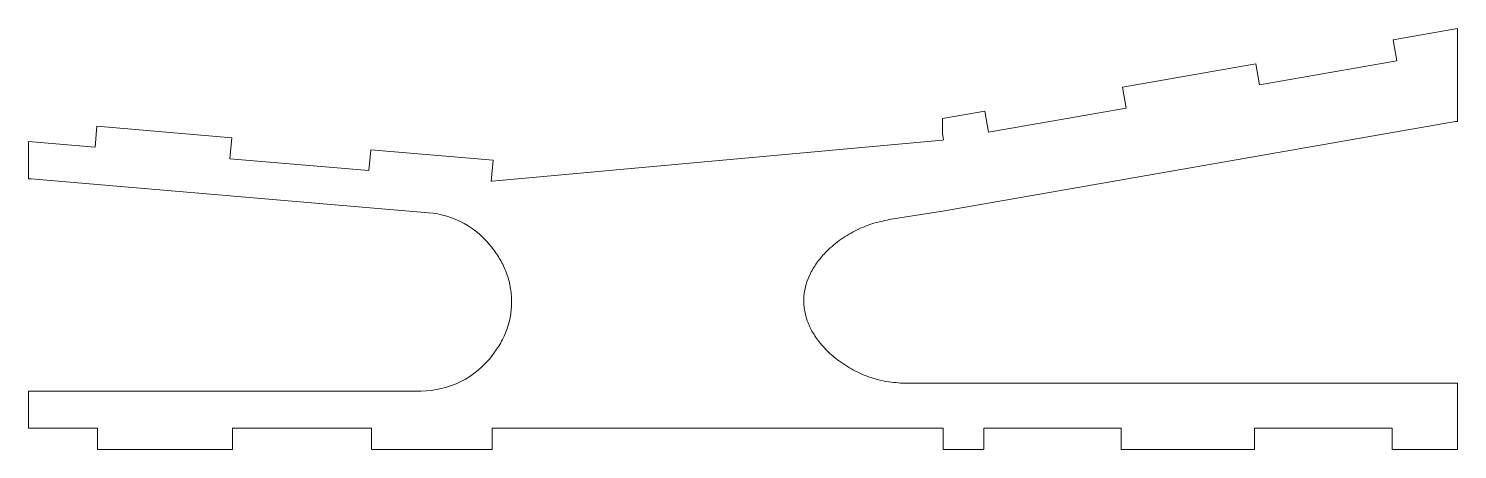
# Model space of a CAD drawing. Header units: millimetres. Extents: x 5 to 213, y 6 to 67.
import ezdxf

# ---------------------------------------------------------------- set-up
doc = ezdxf.new("R2010")
doc.units = ezdxf.units.MM

msp = doc.modelspace()

# ---------------------------------------------------------------- linework, layer by layer
at = {"color": 7, "linetype": 'Continuous', "lineweight": 15}
for p, q in [((203.65, 65.87), (212.99, 67.5)), ((212.99, 53.95), (212.99, 67.5)), ((204.19, 62.8), (203.65, 65.87)), ((164.25, 58.99), (183.66, 62.37)), ((183.66, 62.37), (184.19, 59.31)), ((204.19, 62.8), (184.19, 59.31)), ((164.79, 55.92), (164.25, 58.99)), ((138.07, 54.42), (144.25, 55.49)), ((138.07, 54.42), (138.07, 52.23)), ((144.79, 52.43), (144.25, 55.49)), ((164.79, 55.92), (144.79, 52.43)), ((15.04, 53.27), (14.78, 50.23)), ((34.67, 51.6), (15.04, 53.27)), ((138.07, 40.93), (212.69, 53.95)), ((138.07, 52.23), (138.24, 51.29)), ((212.99, 53.95), (212.69, 53.95)), ((5.12, 45.64), (5.12, 51.05)), ((14.78, 50.23), (5.12, 51.05)), ((34.41, 48.55), (34.67, 51.6)), ((138.07, 51.26), (72.58, 45.29)), ((138.24, 51.29), (138.07, 51.26)), ((54.64, 46.83), (34.41, 48.55)), ((54.9, 49.87), (54.64, 46.83)), ((72.69, 48.36), (54.9, 49.87)), ((72.43, 45.31), (72.69, 48.36)), ((5.12, 45.64), (5.47, 45.64)), ((5.47, 45.64), (63.28, 40.7)), ((72.58, 45.29), (72.43, 45.31)), ((130.34, 39.69), (138.07, 40.93)), ((5.12, 9.35), (5.12, 14.75)), ((62.18, 14.75), (5.12, 14.75)), ((212.99, 15.87), (132.64, 15.87)), ((212.99, 6.25), (212.99, 15.87)), ((5.12, 9.35), (15.14, 9.35)), ((15.14, 9.35), (15.14, 6.25)), ((34.76, 9.35), (54.99, 9.35)), ((34.76, 6.25), (34.76, 9.35)), ((54.99, 9.35), (54.99, 6.25)), ((72.58, 9.35), (138.18, 9.35)), ((72.58, 6.25), (72.58, 9.35)), ((138.18, 9.35), (138.18, 6.25)), ((144.08, 9.35), (164.08, 9.35)), ((144.08, 6.25), (144.08, 9.35)), ((164.08, 9.35), (164.08, 6.25)), ((183.48, 9.35), (203.48, 9.35)), ((183.48, 9.35), (183.48, 6.25)), ((203.48, 9.35), (203.48, 6.25)), ((15.14, 6.25), (34.76, 6.25)), ((54.99, 6.25), (72.58, 6.25)), ((138.18, 6.25), (144.08, 6.25)), ((164.08, 6.25), (183.48, 6.25)), ((203.48, 6.25), (212.99, 6.25))]:
    msp.add_line(p, q, dxfattribs=at)
for start, end in [(36.8201, 85.1245), (270, 323.1799)]:
    msp.add_arc((62.18, 27.75), 13, start, end, dxfattribs=at)
for points, knots in [([(132.64, 15.87), (131.73, 15.93), (129.92, 16.04), (127.28, 16.76), (124.79, 17.91), (122.64, 19.34), (120.86, 20.98), (119.58, 22.58), (118.68, 24.18), (118.12, 25.7), (117.85, 27.32), (117.9, 28.88), (118.22, 30.33), (118.8, 31.83), (119.72, 33.37), (121.15, 35.08), (123.02, 36.7), (125.31, 38.11), (127.77, 39.15), (129.48, 39.51), (130.34, 39.69)], [0, 0, 0, 0, 0.069088, 0.138149, 0.207733, 0.27732, 0.334515, 0.391647, 0.432786, 0.473871, 0.515345, 0.556796, 0.592546, 0.628332, 0.678578, 0.728894, 0.79771, 0.866566, 0.933266, 1, 1, 1, 1]), ([(72.58, 35.54), (72.98, 35), (73.79, 33.9), (74.68, 32), (75.26, 29.93), (75.45, 27.78), (75.27, 25.69), (74.74, 23.66), (73.86, 21.71), (73.01, 20.55), (72.58, 19.96)], [0, 0, 0, 0, 0.120383, 0.240681, 0.370938, 0.501169, 0.622316, 0.743481, 0.871685, 1, 1, 1, 1])]:
    msp.add_open_spline(points, degree=3, knots=knots, dxfattribs=at)

doc.saveas('drawing.dxf')
